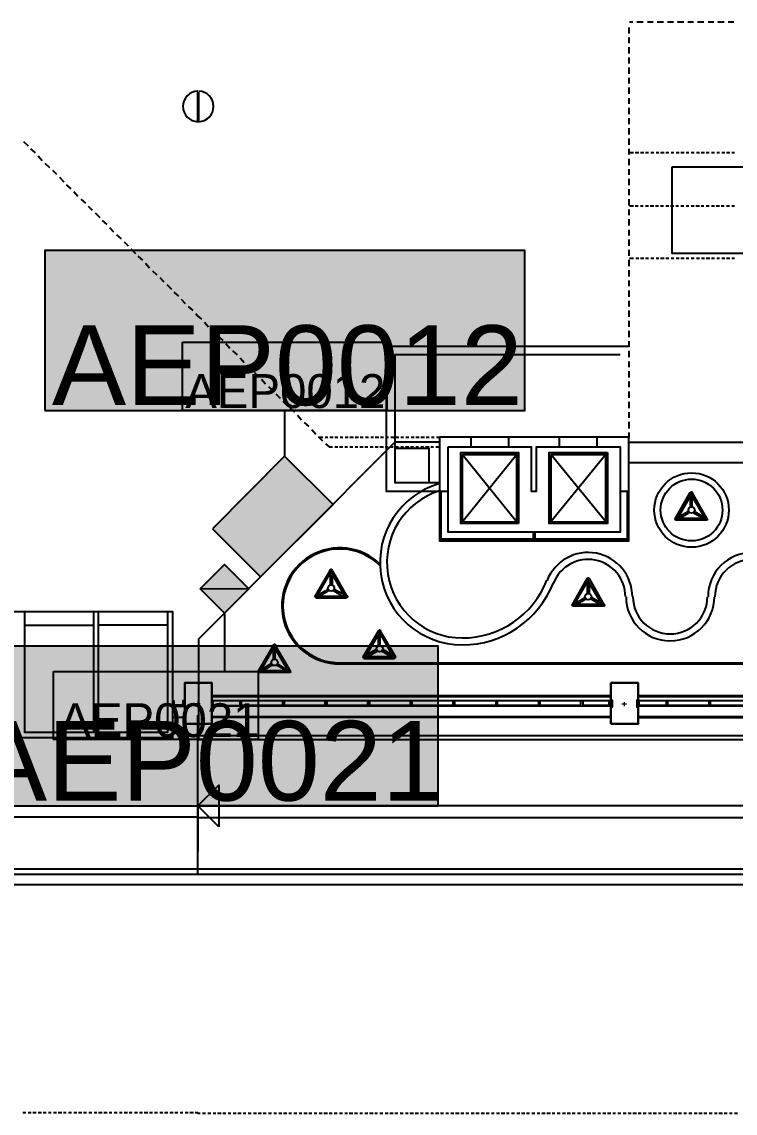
# Model space of a CAD drawing. Header units: inches. Extents: x 6 to 332, y 4 to 234.
# Drawn here: x 135.24 to 156.15, y 79.04 to 111.04 of the extents above; entities that cross this region are included whole.
import ezdxf

# ---------------------------------------------------------------- set-up
doc = ezdxf.new("R2010")
doc.units = ezdxf.units.IN
doc.header["$MEASUREMENT"] = 0
for name, color, linetype, true_color in [('PDF_BASE', 7, 'Continuous', 0x767676), ('PDF_COM_AÇÃO EVENTUAL', 7, 'Continuous', 0xa29dcd), ('PDF_CREDENCIAMENTO_LEGENDA', 7, 'Continuous', 0xdcdcdc), ('PDF_Text', 7, 'Continuous', 0x767676)]:
    doc.layers.add(name, color=color, linetype=linetype, true_color=true_color)
doc.styles.add('PDF Arial', font='arial.ttf')

msp = doc.modelspace()

# ---------------------------------------------------------------- linework, layer by layer
at = {"layer": 'PDF_BASE', "lineweight": 25}
for points in [[(153.037, 110.873), (153.037, 110.704)], [(153.054, 111.042), (153.155, 111.042)], [(153.274, 111.042), (153.46, 111.042)], [(153.578, 111.042), (153.748, 111.042)], [(153.866, 111.042), (154.053, 111.042)], [(154.171, 111.042), (154.34, 111.042)], [(154.459, 111.042), (154.645, 111.042)], [(154.764, 111.042), (154.933, 111.042)], [(155.052, 111.042), (155.238, 111.042)], [(155.356, 111.042), (155.526, 111.042)], [(155.644, 111.042), (155.831, 111.042)], [(155.949, 111.042), (156.118, 111.042)], [(153.037, 110.585), (153.037, 110.416)], [(153.037, 110.297), (153.037, 110.111)], [(153.037, 109.992), (153.037, 109.823)], [(153.037, 109.705), (153.037, 109.518)], [(153.037, 109.4), (153.037, 109.23)], [(140.388, 108.993), (140.388, 108.096)], [(140.421, 108.993), (140.421, 108.096)], [(153.037, 109.112), (153.037, 108.926)], [(153.037, 108.807), (153.037, 108.638)], [(153.037, 108.519), (153.037, 108.333)], [(153.037, 108.214), (153.037, 108.045)], [(153.037, 107.927), (153.037, 107.74)], [(135.291, 107.537), (135.426, 107.402)], [(153.037, 107.622), (153.037, 107.436)], [(135.494, 107.317), (135.629, 107.198)], [(153.037, 107.317), (153.037, 107.148)], [(135.714, 107.114), (135.832, 106.978)], [(135.917, 106.894), (136.053, 106.775)], [(153.037, 107.029), (153.037, 106.843)], [(153.172, 107.198), (153.054, 107.198)], [(153.324, 107.198), (153.223, 107.198)], [(153.477, 107.198), (153.375, 107.198)], [(153.612, 107.198), (153.528, 107.198)], [(153.765, 107.198), (153.68, 107.198)], [(153.917, 107.198), (153.832, 107.198)], [(154.07, 107.198), (153.968, 107.198)], [(154.205, 107.198), (154.12, 107.198)], [(154.357, 107.198), (154.273, 107.198)], [(154.51, 107.198), (154.425, 107.198)], [(154.662, 107.198), (154.561, 107.198)], [(154.798, 107.198), (154.713, 107.198)], [(154.95, 107.198), (154.865, 107.198)], [(155.102, 107.198), (155.018, 107.198)], [(155.255, 107.198), (155.153, 107.198)], [(155.39, 107.198), (155.306, 107.198)], [(155.543, 107.198), (155.458, 107.198)], [(155.695, 107.198), (155.61, 107.198)], [(155.848, 107.198), (155.763, 107.198)], [(156, 107.198), (155.898, 107.198)], [(156.135, 107.198), (156.051, 107.198)], [(136.137, 106.69), (136.256, 106.572)], [(153.037, 106.724), (153.037, 106.555)], [(136.34, 106.487), (136.476, 106.352)], [(136.544, 106.267), (136.679, 106.149)], [(153.037, 106.436), (153.037, 106.25)], [(136.764, 106.064), (136.882, 105.928)], [(153.037, 106.132), (153.037, 105.962)], [(136.967, 105.844), (137.102, 105.725)], [(137.187, 105.641), (137.306, 105.522)], [(153.037, 105.844), (153.037, 105.658)], [(153.172, 105.641), (153.054, 105.641)], [(153.308, 105.641), (153.223, 105.641)], [(153.46, 105.641), (153.375, 105.641)], [(153.612, 105.641), (153.528, 105.641)], [(153.765, 105.641), (153.663, 105.641)], [(153.9, 105.641), (153.816, 105.641)], [(154.053, 105.641), (153.968, 105.641)], [(154.205, 105.641), (154.12, 105.641)], [(154.357, 105.641), (154.256, 105.641)], [(154.493, 105.641), (154.408, 105.641)], [(154.645, 105.641), (154.561, 105.641)], [(154.798, 105.641), (154.713, 105.641)], [(154.95, 105.641), (154.865, 105.641)], [(155.102, 105.641), (155.001, 105.641)], [(155.238, 105.641), (155.153, 105.641)], [(155.39, 105.641), (155.306, 105.641)], [(155.543, 105.641), (155.458, 105.641)], [(155.695, 105.641), (155.594, 105.641)], [(155.831, 105.641), (155.746, 105.641)], [(155.983, 105.641), (155.898, 105.641)], [(156.135, 105.641), (156.051, 105.641)], [(137.39, 105.437), (137.526, 105.302)], [(153.037, 105.539), (153.037, 105.37)], [(137.594, 105.217), (137.729, 105.099)], [(137.814, 105.014), (137.932, 104.879)], [(153.037, 105.251), (153.037, 105.065)], [(138.017, 104.794), (138.152, 104.675)], [(153.037, 104.946), (153.037, 104.777)], [(153.037, 104.658), (153.037, 104.472)], [(138.237, 104.591), (138.356, 104.472)], [(138.44, 104.388), (138.576, 104.252)], [(153.037, 104.354), (153.037, 104.184)], [(138.643, 104.167), (138.779, 104.049)], [(153.037, 104.066), (153.037, 103.88)], [(153.172, 104.1), (153.054, 104.1)], [(153.324, 104.1), (153.24, 104.1)], [(153.477, 104.1), (153.375, 104.1)], [(153.612, 104.1), (153.528, 104.1)], [(153.765, 104.1), (153.68, 104.1)], [(153.917, 104.1), (153.832, 104.1)], [(154.07, 104.1), (153.968, 104.1)], [(154.205, 104.1), (154.12, 104.1)], [(154.357, 104.1), (154.273, 104.1)], [(154.51, 104.1), (154.425, 104.1)], [(154.662, 104.1), (154.561, 104.1)], [(154.798, 104.1), (154.713, 104.1)], [(154.95, 104.1), (154.865, 104.1)], [(155.102, 104.1), (155.018, 104.1)], [(155.255, 104.1), (155.17, 104.1)], [(155.407, 104.1), (155.306, 104.1)], [(155.543, 104.1), (155.458, 104.1)], [(155.695, 104.1), (155.61, 104.1)], [(155.848, 104.1), (155.763, 104.1)], [(156, 104.1), (155.898, 104.1)], [(156.135, 104.1), (156.051, 104.1)], [(138.864, 103.964), (138.982, 103.829)], [(139.067, 103.744), (139.202, 103.626)], [(153.037, 103.761), (153.037, 103.575)], [(139.287, 103.541), (139.405, 103.422)], [(153.037, 103.456), (153.037, 103.287)], [(139.49, 103.338), (139.626, 103.202)], [(139.693, 103.118), (139.829, 102.999)], [(153.037, 103.168), (153.037, 102.982)], [(139.913, 102.914), (140.032, 102.779)], [(153.037, 102.864), (153.037, 102.694)], [(140.117, 102.694), (140.252, 102.576)], [(140.337, 102.491), (140.404, 102.406), (140.506, 102.322)], [(153.037, 102.576), (153.037, 102.389)], [(140.591, 102.237), (140.709, 102.102)], [(153.037, 102.271), (153.037, 102.102)], [(140.794, 102.017), (140.912, 101.898)], [(140.997, 101.814), (141.133, 101.695)], [(153.037, 101.983), (153.037, 101.797)], [(141.217, 101.61), (141.336, 101.475)], [(153.037, 101.526), (145.925, 101.526), (145.925, 97.276), (147.737, 97.276)], [(153.037, 101.678), (153.037, 101.509)], [(141.42, 101.39), (141.556, 101.272)], [(141.641, 101.187), (141.759, 101.052)], [(152.783, 101.272), (146.179, 101.272), (146.179, 97.53), (147.483, 97.53)], [(153.037, 101.39), (153.037, 101.204)], [(141.844, 100.967), (141.962, 100.848)], [(153.037, 101.086), (153.037, 100.916)], [(142.047, 100.764), (142.182, 100.645)], [(142.267, 100.561), (142.386, 100.425)], [(153.037, 100.798), (153.037, 100.611)], [(153.037, 100.493), (153.037, 100.324)], [(142.47, 100.34), (142.606, 100.222)], [(153.037, 100.205), (153.037, 100.019)], [(142.69, 100.137), (142.809, 100.002)], [(142.894, 99.917), (143.012, 99.799)], [(153.037, 99.9), (153.037, 99.714)], [(143.097, 99.714), (143.232, 99.595)], [(153.037, 99.595), (153.037, 99.426)], [(143.317, 99.511), (143.435, 99.375)], [(143.52, 99.291), (143.656, 99.172)], [(153.037, 99.308), (153.037, 99.121)], [(143.74, 99.087), (143.859, 98.952)], [(153.037, 99.003), (153.037, 98.85), (153.003, 98.867), (147.499, 98.867), (147.483, 98.85), (147.483, 95.819), (153.037, 95.819), (153.037, 98.85)], [(147.483, 98.715), (146.179, 98.715), (140.421, 92.941)], [(144.062, 98.749), (143.943, 98.867), (144.062, 98.867)], [(144.13, 98.867), (144.214, 98.867)], [(144.147, 98.664), (144.248, 98.579), (144.35, 98.579)], [(144.265, 98.867), (144.367, 98.867)], [(144.418, 98.867), (144.502, 98.867)], [(144.418, 98.579), (144.502, 98.579)], [(144.553, 98.579), (144.655, 98.579)], [(144.57, 98.867), (144.655, 98.867)], [(144.705, 98.579), (144.79, 98.579)], [(144.722, 98.867), (144.807, 98.867)], [(144.858, 98.867), (144.959, 98.867)], [(144.858, 98.579), (144.943, 98.579)], [(145.01, 98.867), (145.112, 98.867)], [(145.01, 98.579), (145.095, 98.579)], [(145.146, 98.579), (145.247, 98.579)], [(145.163, 98.867), (145.247, 98.867)], [(145.298, 98.579), (145.383, 98.579)], [(145.315, 98.867), (145.4, 98.867)], [(145.451, 98.579), (145.535, 98.579)], [(145.467, 98.867), (145.552, 98.867)], [(145.603, 98.867), (145.705, 98.867)], [(145.603, 98.579), (145.688, 98.579)], [(145.738, 98.579), (145.84, 98.579)], [(145.755, 98.867), (145.84, 98.867)], [(145.891, 98.579), (145.975, 98.579)], [(145.908, 98.867), (145.992, 98.867)], [(146.043, 98.579), (146.128, 98.579)], [(146.06, 98.867), (146.145, 98.867)], [(146.196, 98.867), (146.297, 98.867)], [(146.196, 98.579), (146.28, 98.579)], [(146.348, 98.867), (146.433, 98.867)], [(146.348, 98.579), (146.433, 98.579)], [(146.483, 98.579), (146.585, 98.579)], [(146.5, 98.867), (146.585, 98.867)], [(146.636, 98.579), (146.721, 98.579)], [(146.653, 98.867), (146.737, 98.867)], [(146.788, 98.867), (146.89, 98.867)], [(146.788, 98.579), (146.873, 98.579)], [(146.941, 98.867), (147.042, 98.867)], [(146.941, 98.579), (147.025, 98.579)], [(147.076, 98.579), (147.178, 98.579)], [(147.093, 98.867), (147.178, 98.867)], [(147.229, 98.579), (147.313, 98.579)], [(147.245, 98.867), (147.33, 98.867)], [(147.381, 98.579), (147.483, 98.579)], [(147.398, 98.867), (147.499, 98.867)], [(148.414, 98.579), (148.414, 98.867)], [(149.515, 98.579), (149.515, 98.867)], [(151.005, 98.579), (151.005, 98.867)], [(152.105, 98.579), (152.105, 98.867)], [(153.037, 98.715), (156.406, 98.715)], [(147.178, 97.53), (147.178, 98.529), (146.179, 98.529)], [(148.16, 98.359), (149.752, 98.359)], [(150.751, 98.359), (152.359, 98.359), (150.751, 96.378)], [(152.359, 96.378), (152.359, 98.359)], [(140.421, 92.958), (140.421, 89.994), (165.415, 89.994), (191.661, 89.994), (191.661, 98.139), (189.274, 98.139)], [(153.054, 98.122), (156.406, 98.122)], [(152.986, 97.276), (152.986, 95.87), (147.533, 95.87), (147.533, 97.276)], [(152.783, 97.276), (153.037, 97.276)], [(154.391, 96.463), (154.832, 97.242)], [(154.865, 97.208), (154.865, 97.174), (155.272, 96.48), (154.459, 96.48), (154.425, 96.463)], [(154.459, 96.48), (154.865, 97.174)], [(154.832, 97.14), (154.832, 96.801)], [(154.882, 97.242), (155.323, 96.463)], [(154.882, 97.14), (154.882, 96.801)], [(154.476, 96.514), (154.764, 96.683)], [(155.238, 96.514), (154.95, 96.683)], [(148.16, 96.378), (149.752, 96.378)], [(155.306, 96.429), (154.408, 96.429)], [(154.493, 96.48), (154.781, 96.632)], [(155.221, 96.48), (154.933, 96.632)], [(155.272, 96.48), (155.289, 96.463)], [(150.226, 96.073), (150.226, 95.87)], [(150.277, 96.073), (150.277, 95.87)], [(143.825, 94.177), (144.282, 94.956)], [(144.282, 94.854), (144.282, 94.532)], [(144.299, 94.905), (144.299, 94.922)], [(144.333, 94.956), (144.773, 94.177)], [(144.333, 94.854), (144.333, 94.532)], [(151.377, 93.94), (151.817, 94.719)], [(151.834, 94.685), (151.834, 94.651), (152.241, 93.957), (151.428, 93.957), (151.834, 94.651)], [(151.817, 94.617), (151.817, 94.278)], [(151.868, 94.719), (152.308, 93.94)], [(151.868, 94.617), (151.868, 94.278)], [(144.756, 94.143), (143.859, 94.143)], [(143.893, 94.194), (143.876, 94.177)], [(143.927, 94.245), (144.214, 94.397)], [(143.943, 94.194), (144.231, 94.363)], [(144.655, 94.194), (144.367, 94.363)], [(144.689, 94.245), (144.401, 94.397)], [(144.705, 94.194), (144.739, 94.177)], [(151.462, 93.991), (151.75, 94.16)], [(151.479, 93.957), (151.767, 94.109)], [(152.19, 93.957), (151.919, 94.109)], [(152.224, 93.991), (151.936, 94.16)], [(152.292, 93.906), (151.394, 93.906)], [(151.428, 93.957), (151.411, 93.94)], [(152.241, 93.957), (152.275, 93.94)], [(139.507, 93.753), (139.507, 90.198), (137.492, 90.198), (137.492, 93.753), (139.659, 93.753), (139.659, 90.045), (128.653, 90.045), (128.653, 93.753), (130.973, 93.753), (135.324, 93.753)], [(137.34, 93.753), (137.34, 90.198), (135.324, 90.198), (135.324, 93.753), (137.492, 93.753)], [(135.324, 93.347), (137.34, 93.347)], [(139.507, 93.347), (137.492, 93.347)], [(145.247, 92.416), (145.705, 93.195)], [(145.721, 93.127), (145.721, 93.144)], [(145.738, 93.195), (146.196, 92.416)], [(145.298, 92.416), (145.315, 92.416), (145.721, 93.127), (146.128, 92.416), (145.315, 92.416)], [(145.688, 93.076), (145.688, 92.754)], [(145.738, 93.076), (145.738, 92.754)], [(142.166, 91.992), (142.623, 92.771)], [(142.606, 92.67), (142.606, 92.331)], [(142.64, 92.704), (142.64, 92.737)], [(142.657, 92.771), (143.114, 91.992)], [(142.657, 92.67), (142.657, 92.331)], [(145.332, 92.467), (145.62, 92.636)], [(145.366, 92.416), (145.654, 92.585)], [(146.077, 92.416), (145.789, 92.585)], [(146.094, 92.467), (145.823, 92.636)], [(142.25, 92.043), (142.538, 92.213)], [(142.284, 92.009), (142.572, 92.179)], [(142.995, 92.009), (142.707, 92.179)], [(143.012, 92.043), (142.741, 92.213)], [(144.553, 92.246), (165.415, 92.246), (174.102, 92.246)], [(144.553, 92.213), (165.415, 92.213), (174.102, 92.213)], [(146.162, 92.365), (145.264, 92.365)], [(146.128, 92.416), (146.145, 92.416)], [(143.08, 91.959), (142.182, 91.959)], [(142.233, 92.009), (142.216, 91.992)], [(143.046, 92.009), (143.063, 91.992)], [(140.015, 91.451), (140.015, 91.146)], [(152.512, 91.451), (152.512, 91.146), (152.546, 91.146), (152.546, 90.943), (152.512, 90.943), (152.512, 90.638), (140.794, 90.638)], [(140.811, 91.451), (140.811, 91.146)], [(152.512, 91.281), (140.811, 91.281)], [(152.512, 91.247), (140.811, 91.247)], [(153.308, 91.451), (153.308, 91.146), (153.274, 91.146), (153.274, 90.943), (153.308, 90.943), (153.308, 90.638)], [(165.008, 91.281), (153.308, 91.281)], [(165.008, 91.247), (153.308, 91.247)], [(139.659, 91.129), (139.693, 91.129), (139.693, 91.01)], [(139.659, 91.01), (140.015, 91.01), (140.015, 91.129), (139.964, 91.129), (139.964, 91.01)], [(139.659, 90.976), (140.015, 90.976)], [(140.015, 90.943), (140.015, 90.655)], [(140.421, 90.113), (165.415, 90.113), (174.102, 90.113), (174.102, 90.976)], [(152.562, 90.976), (140.777, 90.976)], [(152.546, 91.129), (140.811, 91.129), (140.811, 90.993), (141.641, 90.993)], [(140.811, 90.943), (140.811, 90.638)], [(140.845, 90.993), (140.845, 91.129)], [(141.641, 90.976), (141.641, 91.129)], [(141.674, 91.129), (141.674, 90.976)], [(142.894, 90.993), (141.674, 90.993)], [(142.894, 90.976), (142.894, 91.129)], [(142.927, 91.129), (142.927, 90.976)], [(144.13, 90.993), (142.927, 90.993)], [(144.13, 90.976), (144.13, 91.129)], [(144.181, 91.129), (144.181, 90.976)], [(145.383, 90.993), (144.181, 90.993)], [(145.383, 90.976), (145.383, 91.129)], [(145.434, 91.129), (145.434, 90.976)], [(146.636, 90.993), (145.434, 90.993)], [(146.636, 90.976), (146.636, 91.129)], [(146.67, 91.129), (146.67, 90.976)], [(147.889, 90.993), (146.67, 90.993)], [(147.889, 90.976), (147.889, 91.129)], [(147.923, 91.129), (147.923, 90.976)], [(149.142, 90.993), (147.923, 90.993)], [(149.142, 90.976), (149.142, 91.129)], [(149.176, 91.129), (149.176, 90.976)], [(150.395, 90.993), (149.176, 90.993)], [(150.395, 90.976), (150.395, 91.129)], [(150.429, 91.129), (150.429, 90.976)], [(151.631, 90.993), (150.429, 90.993)], [(151.631, 90.976), (151.631, 91.129)], [(151.682, 91.129), (151.682, 90.976)], [(152.512, 90.993), (151.682, 90.993)], [(152.461, 90.993), (152.461, 91.129)], [(152.512, 90.976), (152.512, 91.129)], [(152.529, 91.129), (152.529, 90.976)], [(165.008, 90.976), (153.257, 90.976)], [(164.179, 90.993), (165.008, 90.993), (165.008, 91.129), (153.274, 91.129)], [(153.291, 91.129), (153.291, 90.976)], [(154.137, 90.993), (153.291, 90.993)], [(153.308, 90.976), (153.308, 91.129)], [(153.324, 90.638), (165.008, 90.638), (165.008, 90.943)], [(153.341, 90.993), (153.341, 91.129)], [(154.137, 90.976), (154.137, 91.129)], [(154.171, 91.129), (154.171, 90.976)], [(155.39, 90.993), (154.171, 90.993)], [(155.39, 90.976), (155.39, 91.129)], [(155.424, 91.129), (155.424, 90.976)], [(156.643, 90.993), (155.424, 90.993)], [(52.978, 86.049), (102.914, 86.049), (140.404, 86.049), (140.404, 90.706)], [(140.015, 90.638), (139.659, 90.638)], [(140.811, 90.672), (152.512, 90.672)], [(153.308, 90.672), (165.008, 90.672)], [(190.544, 88.047), (165.415, 88.047), (140.404, 88.047)], [(52.707, 87.725), (102.914, 87.725), (140.404, 87.725)], [(140.404, 87.708), (165.415, 87.708), (227.915, 87.708), (290.111, 87.708), (290.111, 86.201)], [(52.978, 86.201), (102.914, 86.201), (140.404, 86.201), (165.415, 86.201), (227.915, 86.201), (317.543, 86.201)], [(140.404, 86.049), (165.415, 86.049), (227.915, 86.049), (317.543, 86.049)], [(110.246, 85.744), (140.404, 85.744), (165.415, 85.744), (220.651, 85.744)], [(135.274, 79.055), (135.358, 79.055)], [(135.426, 79.055), (135.511, 79.055)], [(135.562, 79.055), (135.663, 79.055)], [(135.714, 79.055), (135.816, 79.055)], [(135.866, 79.055), (135.951, 79.055)], [(136.019, 79.055), (136.103, 79.055)], [(136.171, 79.055), (136.256, 79.055)], [(136.307, 79.055), (136.408, 79.055)], [(136.459, 79.055), (136.544, 79.055)], [(136.611, 79.055), (136.696, 79.055)], [(136.764, 79.055), (136.848, 79.055)], [(136.899, 79.055), (137.001, 79.055)], [(137.052, 79.055), (137.136, 79.055)], [(137.204, 79.055), (137.289, 79.055)], [(137.356, 79.055), (137.441, 79.055)], [(137.492, 79.055), (137.594, 79.055)], [(137.644, 79.055), (137.746, 79.055)], [(137.797, 79.055), (137.881, 79.055)], [(137.949, 79.055), (138.034, 79.055)], [(138.102, 79.055), (138.186, 79.055)], [(138.237, 79.055), (138.339, 79.055)], [(138.389, 79.055), (138.474, 79.055)], [(138.542, 79.055), (138.626, 79.055)], [(138.694, 79.055), (138.779, 79.055)], [(138.83, 79.055), (138.931, 79.055)], [(138.982, 79.055), (139.067, 79.055)], [(139.134, 79.055), (139.219, 79.055)], [(139.287, 79.055), (139.372, 79.055)], [(139.422, 79.055), (139.524, 79.055)], [(139.575, 79.055), (139.676, 79.055)], [(139.727, 79.055), (139.812, 79.055)], [(139.88, 79.055), (139.964, 79.055)], [(140.032, 79.055), (140.117, 79.055)], [(140.167, 79.055), (140.269, 79.055)], [(140.32, 79.055), (140.404, 79.055)], [(140.404, 79.039), (140.472, 79.039)], [(140.54, 79.039), (140.625, 79.039)], [(140.692, 79.039), (140.777, 79.039)], [(140.845, 79.039), (140.929, 79.039)], [(140.98, 79.039), (141.082, 79.039)], [(141.133, 79.039), (141.217, 79.039)], [(141.285, 79.039), (141.37, 79.039)], [(141.437, 79.039), (141.522, 79.039)], [(141.573, 79.039), (141.674, 79.039)], [(141.725, 79.039), (141.81, 79.039)], [(141.878, 79.039), (141.962, 79.039)], [(142.03, 79.039), (142.115, 79.039)], [(142.166, 79.039), (142.267, 79.039)], [(142.318, 79.039), (142.403, 79.039)], [(142.47, 79.039), (142.555, 79.039)], [(142.623, 79.039), (142.707, 79.039)], [(142.775, 79.039), (142.86, 79.039)], [(142.911, 79.039), (143.012, 79.039)], [(143.063, 79.039), (143.148, 79.039)], [(143.215, 79.039), (143.3, 79.039)], [(143.368, 79.039), (143.452, 79.039)], [(143.503, 79.039), (143.605, 79.039)], [(143.656, 79.039), (143.74, 79.039)], [(143.808, 79.039), (143.893, 79.039)], [(143.96, 79.039), (144.045, 79.039)], [(144.096, 79.039), (144.197, 79.039)], [(144.248, 79.039), (144.333, 79.039)], [(144.401, 79.039), (144.485, 79.039)], [(144.553, 79.039), (144.638, 79.039)], [(144.705, 79.039), (144.79, 79.039)], [(144.841, 79.039), (144.943, 79.039)], [(144.993, 79.039), (145.078, 79.039)], [(145.146, 79.039), (145.23, 79.039)], [(145.298, 79.039), (145.383, 79.039)], [(145.434, 79.039), (145.535, 79.039)], [(145.586, 79.039), (145.671, 79.039)], [(145.738, 79.039), (145.823, 79.039)], [(145.891, 79.039), (145.975, 79.039)], [(146.026, 79.039), (146.128, 79.039)], [(146.179, 79.039), (146.263, 79.039)], [(146.331, 79.039), (146.416, 79.039)], [(146.483, 79.039), (146.568, 79.039)], [(146.619, 79.039), (146.721, 79.039)], [(146.771, 79.039), (146.873, 79.039)], [(146.924, 79.039), (147.008, 79.039)], [(147.076, 79.039), (147.161, 79.039)], [(147.229, 79.039), (147.313, 79.039)], [(147.364, 79.039), (147.466, 79.039)], [(147.516, 79.039), (147.601, 79.039)], [(147.669, 79.039), (147.753, 79.039)], [(147.821, 79.039), (147.906, 79.039)], [(147.957, 79.039), (148.058, 79.039)], [(148.109, 79.039), (148.194, 79.039)], [(148.261, 79.039), (148.346, 79.039)], [(148.414, 79.039), (148.499, 79.039)], [(148.549, 79.039), (148.651, 79.039)], [(148.702, 79.039), (148.803, 79.039)], [(148.854, 79.039), (148.939, 79.039)], [(149.007, 79.039), (149.091, 79.039)], [(149.159, 79.039), (149.244, 79.039)], [(149.294, 79.039), (149.396, 79.039)], [(149.447, 79.039), (149.531, 79.039)], [(149.599, 79.039), (149.684, 79.039)], [(149.752, 79.039), (149.836, 79.039)], [(149.887, 79.039), (149.989, 79.039)], [(150.039, 79.039), (150.124, 79.039)], [(150.192, 79.039), (150.277, 79.039)], [(150.344, 79.039), (150.429, 79.039)], [(150.48, 79.039), (150.581, 79.039)], [(150.632, 79.039), (150.734, 79.039)], [(150.785, 79.039), (150.869, 79.039)], [(150.937, 79.039), (151.022, 79.039)], [(151.089, 79.039), (151.174, 79.039)], [(151.225, 79.039), (151.326, 79.039)], [(151.377, 79.039), (151.462, 79.039)], [(151.53, 79.039), (151.614, 79.039)], [(151.682, 79.039), (151.767, 79.039)], [(151.817, 79.039), (151.919, 79.039)], [(151.97, 79.039), (152.054, 79.039)], [(152.122, 79.039), (152.207, 79.039)], [(152.275, 79.039), (152.359, 79.039)], [(152.41, 79.039), (152.512, 79.039)], [(152.562, 79.039), (152.647, 79.039)], [(152.715, 79.039), (152.8, 79.039)], [(152.867, 79.039), (152.952, 79.039)], [(153.02, 79.039), (153.104, 79.039)], [(153.155, 79.039), (153.257, 79.039)], [(153.308, 79.039), (153.392, 79.039)], [(153.46, 79.039), (153.545, 79.039)], [(153.612, 79.039), (153.697, 79.039)], [(153.748, 79.039), (153.849, 79.039)], [(153.9, 79.039), (153.985, 79.039)], [(154.053, 79.039), (154.137, 79.039)], [(154.205, 79.039), (154.29, 79.039)], [(154.34, 79.039), (154.442, 79.039)], [(154.493, 79.039), (154.578, 79.039)], [(154.645, 79.039), (154.73, 79.039)], [(154.798, 79.039), (154.882, 79.039)], [(154.95, 79.039), (155.035, 79.039)], [(155.086, 79.039), (155.187, 79.039)], [(155.238, 79.039), (155.323, 79.039)], [(155.39, 79.039), (155.475, 79.039)], [(155.543, 79.039), (155.627, 79.039)], [(155.678, 79.039), (155.78, 79.039)], [(155.831, 79.039), (155.915, 79.039)], [(155.983, 79.039), (156.068, 79.039)], [(156.135, 79.039), (156.22, 79.039)]]:
    msp.add_lwpolyline(points, dxfattribs=at)
for points in [[(154.307, 106.792), (157.321, 106.792), (157.321, 104.252), (154.307, 104.252)], [(147.737, 98.579), (150.175, 98.579), (150.175, 97.276), (150.327, 97.276), (150.327, 98.579), (152.783, 98.579), (152.783, 96.073), (147.737, 96.073)], [(149.802, 96.327), (148.109, 96.327), (148.109, 98.41), (149.802, 98.41)], [(148.16, 98.359), (149.752, 96.378), (149.752, 98.359), (148.16, 96.378)], [(152.41, 98.41), (152.41, 96.327), (150.7, 96.327), (150.7, 98.41)], [(150.751, 98.359), (150.751, 96.378), (152.359, 96.378)], [(143.893, 94.194), (144.299, 94.905), (144.705, 94.194)], [(142.64, 92.704), (143.046, 92.009), (142.233, 92.009)], [(141.014, 87.437), (140.404, 88.047), (141.014, 88.657)]]:
    msp.add_lwpolyline(points, close=True, dxfattribs=at)
for points in [[(147.481, 97.502, 0.867887), (148.151, 92.771, 0.308563), (150.824, 94.594)], [(147.482, 97.29, 0.856396), (148.151, 92.975, 0.308563), (150.634, 94.668)]]:
    msp.add_lwpolyline(points, format="xyb", dxfattribs=at)
at = {"layer": 'PDF_BASE', "lineweight": 30}
for points in [[(140.015, 90.452), (140.015, 91.18), (140.015, 91.654), (140.811, 91.654), (140.811, 90.452)], [(152.512, 90.452), (152.512, 91.18), (152.512, 91.654), (153.308, 91.654), (153.308, 90.452)]]:
    msp.add_lwpolyline(points, close=True, dxfattribs=at)
for points in [[(140.015, 91.654), (140.811, 91.654)], [(140.015, 90.452), (140.811, 90.452)]]:
    msp.add_lwpolyline(points, dxfattribs=at)
at = {"layer": 'PDF_BASE', "lineweight": 0}
msp.add_lwpolyline([(140.472, 91.044), (140.32, 91.044)], close=True, dxfattribs=at)
for points in [[(140.404, 91.112), (140.404, 90.976)], [(152.833, 91.044), (152.969, 91.044)], [(152.901, 91.095), (152.901, 90.976)]]:
    msp.add_lwpolyline(points, dxfattribs=at)
at = {"layer": 'PDF_BASE', "lineweight": 25}
for centre, radius in [((154.874, 96.725), 1.092), ((154.874, 96.725), 0.906), ((154.874, 97.233), 0.0254), ((154.874, 96.725), 0.0931), ((154.417, 96.454), 0.0254), ((155.314, 96.454), 0.0254), ((144.308, 94.964), 0.0254), ((151.843, 94.71), 0.0254), ((144.308, 94.439), 0.0931), ((143.867, 94.185), 0.0254), ((144.765, 94.185), 0.0254), ((151.843, 94.185), 0.0931), ((151.403, 93.931), 0.0254), ((152.3, 93.931), 0.0254), ((145.73, 93.186), 0.0254), ((142.648, 92.763), 0.0254), ((145.73, 92.661), 0.0931), ((142.648, 92.255), 0.0931), ((145.273, 92.407), 0.0254), ((146.17, 92.407), 0.0254), ((142.191, 91.984), 0.0254), ((143.088, 91.984), 0.0254)]:
    msp.add_circle(centre, radius, dxfattribs=at)
for centre, radius, start, end in [((140.413, 108.562), 0.449, 91.9116, 268.0884), ((140.413, 108.562), 0.449, 271.9116, 88.0884), ((144.562, 93.914), 1.702, 45.7141, 270), ((144.562, 93.914), 1.668, 44.2584, 270), ((151.843, 94.185), 1.295, 0.0055, 158.5931), ((156.652, 94.185), 1.295, 0.0055, 180), ((151.843, 94.185), 1.092, 0.0055, 158.5931), ((156.652, 94.185), 1.092, 0.0055, 180), ((154.247, 94.185), 1.295, 180, 0), ((154.247, 94.185), 1.092, 180, 0)]:
    msp.add_arc(centre, radius, start, end, dxfattribs=at)
at = {"layer": 'PDF_COM_AÇÃO EVENTUAL', "color": 1, "lineweight": 25}
for points in [[(139.947, 101.644), (145.942, 101.644), (145.942, 99.646), (139.947, 99.646)], [(136.171, 91.992), (142.166, 91.992), (142.166, 89.994), (136.171, 89.994)]]:
    msp.add_lwpolyline(points, close=True, dxfattribs=at)
for points in [[(142.944, 99.646), (142.944, 98.309)], [(141.183, 93.72), (141.183, 91.992)], [(140.404, 88.047), (140.404, 86.709)]]:
    msp.add_lwpolyline(points, dxfattribs=at)
at = {"layer": 'PDF_COM_AÇÃO EVENTUAL', "color": 7, "lineweight": 25}
for points in [[(140.828, 96.175), (142.233, 94.769), (144.367, 96.886), (142.944, 98.309)], [(140.472, 94.414), (141.183, 95.125), (141.895, 94.414), (141.183, 93.703)]]:
    msp.add_lwpolyline(points, close=True, dxfattribs=at)
at = {"layer": 'PDF_COM_AÇÃO EVENTUAL', "lineweight": 0}
msp.add_lwpolyline([(141.895, 94.414), (140.472, 94.414), (141.895, 94.414)], dxfattribs=at)
at = {"layer": 'PDF_COM_AÇÃO EVENTUAL', "color": 254, "true_color": 0xdcdcdc, "transparency": 33554559}
for points in [[(139.947, 99.646), (145.942, 99.646), (139.947, 101.644)], [(145.942, 99.646), (139.947, 101.644), (145.942, 101.644)], [(136.171, 89.994), (142.166, 89.994), (136.171, 91.992)], [(142.166, 89.994), (136.171, 91.992), (142.166, 91.992)]]:
    msp.add_solid(points, dxfattribs=at)
at = {"layer": 'PDF_COM_AÇÃO EVENTUAL', "transparency": 33554559}
for points in [[(142.944, 98.309), (141.539, 96.886), (144.367, 96.886)], [(141.539, 96.886), (140.828, 96.175), (143.656, 96.175)], [(141.539, 96.886), (144.367, 96.886), (143.656, 96.175)], [(140.828, 96.175), (143.656, 96.175), (142.233, 94.769)], [(141.183, 95.125), (140.472, 94.414), (141.878, 94.414)], [(141.878, 94.414), (141.895, 94.414), (140.472, 94.414)], [(140.472, 94.414), (141.895, 94.414), (141.183, 93.703)]]:
    msp.add_solid(points, dxfattribs=at)
at = {"layer": 'PDF_CREDENCIAMENTO_LEGENDA', "color": 1, "lineweight": 25}
for points in [[(135.917, 99.646), (149.989, 99.646), (149.989, 104.337), (135.917, 104.337)], [(133.377, 88.047), (147.449, 88.047), (147.449, 92.737), (133.377, 92.737)]]:
    msp.add_lwpolyline(points, close=True, dxfattribs=at)
msp.add_lwpolyline([(141.183, 93.72), (141.183, 92.365)], dxfattribs=at)
at = {"layer": 'PDF_CREDENCIAMENTO_LEGENDA', "transparency": 33554559}
for points in [[(135.917, 99.646), (149.989, 99.646), (135.917, 104.337)], [(149.989, 99.646), (135.917, 104.337), (149.989, 104.337)], [(133.377, 88.047), (147.449, 88.047), (133.377, 92.737)], [(147.449, 88.047), (133.377, 92.737), (147.449, 92.737)]]:
    msp.add_solid(points, dxfattribs=at)

# ---------------------------------------------------------------- texts
at = {"layer": 'PDF_Text', "color": 1, "attachment_point": 7, "style": 'PDF Arial'}
for s, insert, char_height in [('AEP0012', (136.12, 99.769), 2.3394), ('AEP0012', (140.032, 99.703), 0.9939), ('AEP0021', (136.34, 90.051), 0.9939), ('AEP0021', (133.801, 88.17), 2.3394)]:
    msp.add_mtext(s, dxfattribs=dict(at, insert=insert, char_height=char_height))

doc.saveas('drawing.dxf')
